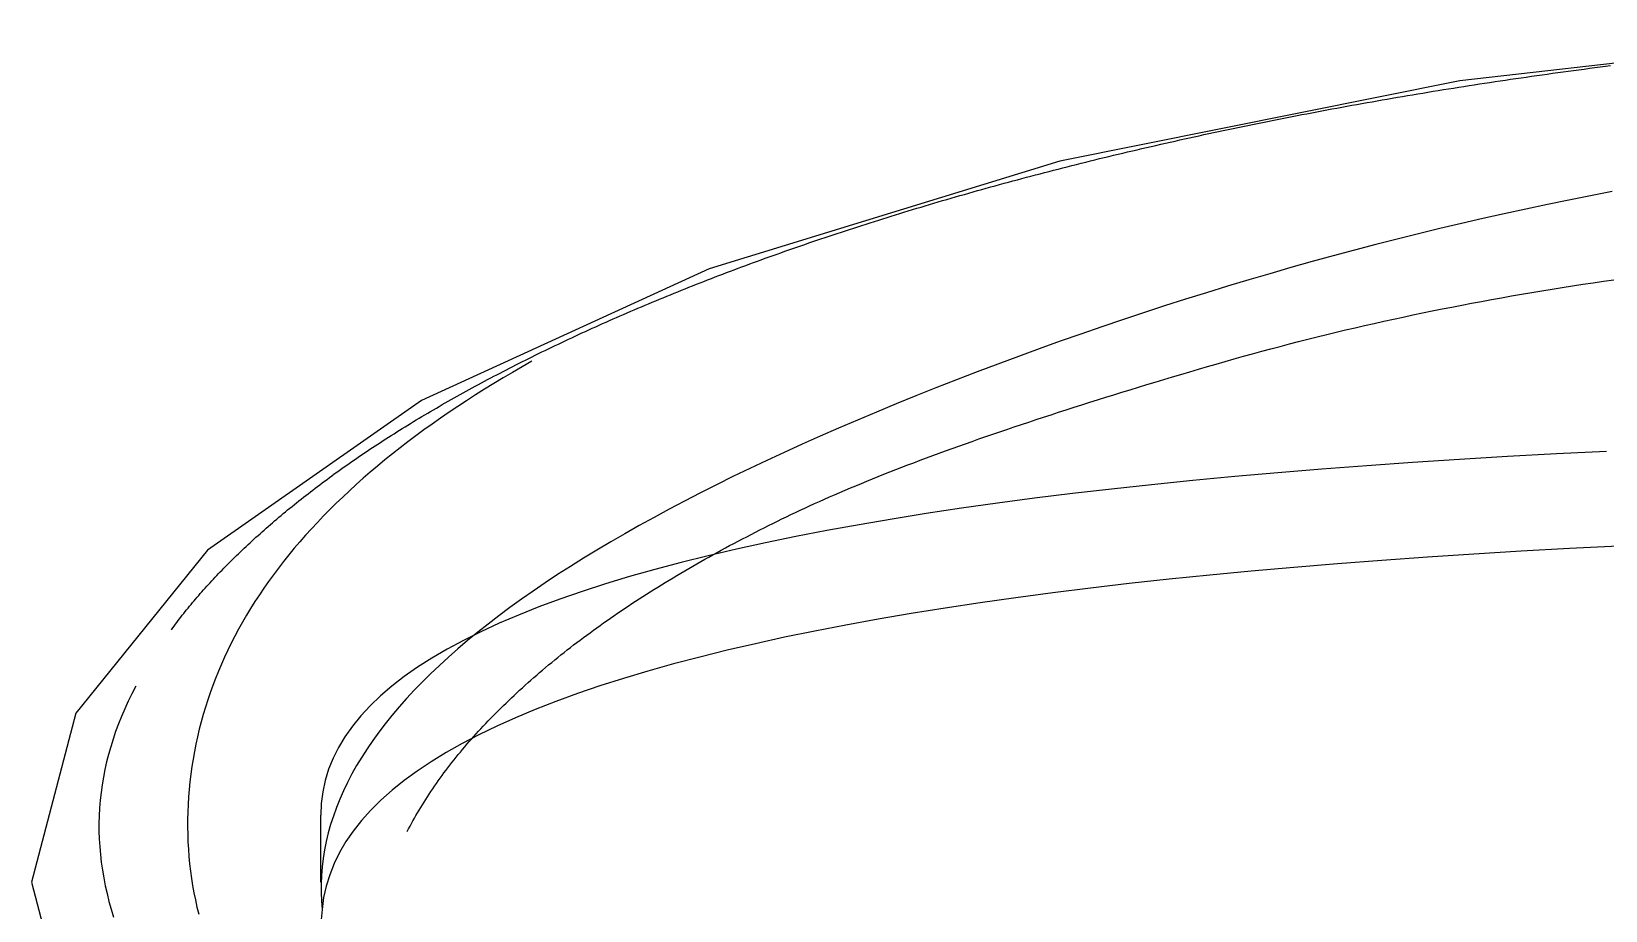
# Model space of a CAD drawing. Extents: x -120222 to -41942, y -19134 to 30932.
# Drawn here: x -81618.01 to -81612.57, y 10155.12 to 10158.16 of the extents above; entities that cross this region are included whole.
import ezdxf

# ---------------------------------------------------------------- set-up
doc = ezdxf.new("R2010")
doc.units = 0
doc.header["$LTSCALE"] = 150
doc.header["$MEASUREMENT"] = 0
doc.layers.get('0').update_dxf_attribs({"linetype": 'CONTINUOUS'})
doc.layers.add('____-568', color=7, linetype='CONTINUOUS')

# ---------------------------------------------------------------- blocks, each defined once
blk = doc.blocks.new('____-172')
at = {"color": 1, "linetype": 'Continuous'}
blk.add_line((-88052.1199, 5606.519), (-88052.1199, 5606.7508), dxfattribs=at)
blk.add_lwpolyline([(-88046.6806, 5609.4583), (-88048.1814, 5609.2878), (-88049.5645, 5609.0108), (-88050.7768, 5608.6381), (-88051.7717, 5608.184), (-88052.5109, 5607.6659), (-88052.9662, 5607.1037), (-88053.1199, 5606.519), (-88052.9662, 5605.9344), (-88052.5109, 5605.3722), (-88051.7717, 5604.8541), (-88050.7768, 5604.3999), (-88049.5645, 5604.0272), (-88048.1814, 5603.7503), (-88046.6806, 5603.5798)], dxfattribs=at)
at = {"color": 1, "linetype": 'Continuous', "flags": 128}
for points in [[(-88052.6363, 5607.3917), (-88052.6317, 5607.398), (-88052.6271, 5607.4042), (-88052.6225, 5607.4104), (-88052.6178, 5607.4166), (-88052.613, 5607.4229), (-88052.6082, 5607.4291), (-88052.6034, 5607.4353), (-88052.5985, 5607.4416), (-88052.5936, 5607.4478), (-88052.5886, 5607.454), (-88052.5836, 5607.4603), (-88052.5785, 5607.4665), (-88052.5734, 5607.4727), (-88052.5682, 5607.479), (-88052.563, 5607.4852), (-88052.5577, 5607.4915), (-88052.5524, 5607.4977), (-88052.5471, 5607.504), (-88052.5417, 5607.5102), (-88052.5362, 5607.5165), (-88052.5307, 5607.5227), (-88052.5252, 5607.529), (-88052.5196, 5607.5352), (-88052.5139, 5607.5415), (-88052.5082, 5607.5477), (-88052.5025, 5607.554), (-88052.4967, 5607.5602), (-88052.4909, 5607.5665), (-88052.485, 5607.5728), (-88052.4791, 5607.579), (-88052.4731, 5607.5853), (-88052.4671, 5607.5915), (-88052.461, 5607.5978), (-88052.4549, 5607.6041), (-88052.4488, 5607.6103), (-88052.4425, 5607.6166), (-88052.4363, 5607.6229), (-88052.43, 5607.6292), (-88052.4236, 5607.6354), (-88052.4172, 5607.6417), (-88052.4108, 5607.648), (-88052.4043, 5607.6543), (-88052.3977, 5607.6605), (-88052.3912, 5607.6668), (-88052.3845, 5607.6731), (-88052.3778, 5607.6794), (-88052.3711, 5607.6857), (-88052.3643, 5607.6919), (-88052.3575, 5607.6982), (-88052.3506, 5607.7045), (-88052.3437, 5607.7108), (-88052.3367, 5607.7171), (-88052.3297, 5607.7234), (-88052.3226, 5607.7297), (-88052.3155, 5607.736), (-88052.3084, 5607.7423), (-88052.3012, 5607.7486), (-88052.2939, 5607.7549), (-88052.2866, 5607.7612), (-88052.2793, 5607.7675), (-88052.2719, 5607.7738), (-88052.2644, 5607.7801), (-88052.2569, 5607.7864), (-88052.2494, 5607.7927), (-88052.2418, 5607.799), (-88052.2342, 5607.8053), (-88052.2265, 5607.8116), (-88052.2188, 5607.8178), (-88052.2111, 5607.8241), (-88052.2033, 5607.8304), (-88052.1954, 5607.8366), (-88052.1876, 5607.8429), (-88052.1796, 5607.8491), (-88052.1717, 5607.8554), (-88052.1637, 5607.8616), (-88052.1556, 5607.8678), (-88052.1476, 5607.874), (-88052.1394, 5607.8802), (-88052.1313, 5607.8864), (-88052.123, 5607.8926), (-88052.1148, 5607.8988), (-88052.1065, 5607.905), (-88052.0981, 5607.9111), (-88052.0898, 5607.9173), (-88052.0813, 5607.9235), (-88052.0729, 5607.9296), (-88052.0644, 5607.9357), (-88052.0558, 5607.9419), (-88052.0472, 5607.948), (-88052.0386, 5607.9541), (-88052.0299, 5607.9602), (-88052.0212, 5607.9663), (-88052.0124, 5607.9724), (-88052.0036, 5607.9785), (-88051.9948, 5607.9846), (-88051.9859, 5607.9906), (-88051.977, 5607.9967), (-88051.968, 5608.0027), (-88051.959, 5608.0088), (-88051.9499, 5608.0148), (-88051.9408, 5608.0208), (-88051.9317, 5608.0269), (-88051.9225, 5608.0329), (-88051.9133, 5608.0389), (-88051.904, 5608.0449), (-88051.8947, 5608.0509), (-88051.8854, 5608.0569), (-88051.876, 5608.0628), (-88051.8665, 5608.0688), (-88051.8571, 5608.0748), (-88051.8476, 5608.0807), (-88051.838, 5608.0867), (-88051.8284, 5608.0926), (-88051.8188, 5608.0986), (-88051.8091, 5608.1045), (-88051.7993, 5608.1104), (-88051.7896, 5608.1163), (-88051.7798, 5608.1222), (-88051.7699, 5608.1281), (-88051.76, 5608.134), (-88051.7501, 5608.1399), (-88051.7401, 5608.1457), (-88051.7301, 5608.1516), (-88051.72, 5608.1575), (-88051.7099, 5608.1633), (-88051.6997, 5608.1692), (-88051.6896, 5608.175), (-88051.6793, 5608.1808), (-88051.6691, 5608.1866), (-88051.6587, 5608.1924), (-88051.6484, 5608.1982), (-88051.638, 5608.204), (-88051.6276, 5608.2098), (-88051.6171, 5608.2156), (-88051.6067, 5608.2213), (-88051.5961, 5608.2271), (-88051.5856, 5608.2328), (-88051.575, 5608.2386), (-88051.5643, 5608.2443), (-88051.5537, 5608.25), (-88051.543, 5608.2557), (-88051.5322, 5608.2614), (-88051.5214, 5608.2671), (-88051.5106, 5608.2727), (-88051.4998, 5608.2784), (-88051.4889, 5608.284), (-88051.4779, 5608.2897), (-88051.467, 5608.2953), (-88051.456, 5608.3009), (-88051.4449, 5608.3066), (-88051.4339, 5608.3122), (-88051.4228, 5608.3178), (-88051.4116, 5608.3233), (-88051.4004, 5608.3289), (-88051.3892, 5608.3345), (-88051.378, 5608.34), (-88051.3667, 5608.3456), (-88051.3554, 5608.3511), (-88051.344, 5608.3566), (-88051.3326, 5608.3622), (-88051.3212, 5608.3677), (-88051.3097, 5608.3732), (-88051.2982, 5608.3786), (-88051.2866, 5608.3841), (-88051.2751, 5608.3896), (-88051.2634, 5608.3951), (-88051.2518, 5608.4005), (-88051.2401, 5608.4059), (-88051.2284, 5608.4114), (-88051.2166, 5608.4168), (-88051.2048, 5608.4222), (-88051.193, 5608.4276), (-88051.1811, 5608.433), (-88051.1692, 5608.4384), (-88051.1573, 5608.4437), (-88051.1453, 5608.4491), (-88051.1333, 5608.4544), (-88051.1212, 5608.4598), (-88051.1091, 5608.4651), (-88051.097, 5608.4704), (-88051.0848, 5608.4758), (-88051.0726, 5608.4811), (-88051.0604, 5608.4863), (-88051.0481, 5608.4916), (-88051.0358, 5608.4969), (-88051.0235, 5608.5022), (-88051.0111, 5608.5074), (-88050.9987, 5608.5127), (-88050.9862, 5608.5179), (-88050.9737, 5608.5231), (-88050.9612, 5608.5283), (-88050.9486, 5608.5335), (-88050.936, 5608.5387), (-88050.9234, 5608.5439), (-88050.9107, 5608.5491), (-88050.898, 5608.5542), (-88050.8853, 5608.5594), (-88050.8725, 5608.5645), (-88050.8597, 5608.5697), (-88050.8469, 5608.5748), (-88050.834, 5608.5799), (-88050.8211, 5608.585), (-88050.8082, 5608.5901), (-88050.7952, 5608.5951), (-88050.7822, 5608.6002), (-88050.7692, 5608.6052), (-88050.7561, 5608.6103), (-88050.743, 5608.6153), (-88050.7299, 5608.6203), (-88050.7167, 5608.6253), (-88050.7035, 5608.6303), (-88050.6902, 5608.6353), (-88050.677, 5608.6402), (-88050.6637, 5608.6452), (-88050.6503, 5608.6501), (-88050.6369, 5608.6551), (-88050.6235, 5608.66), (-88050.6101, 5608.6649), (-88050.5966, 5608.6698), (-88050.5831, 5608.6747), (-88050.5695, 5608.6795), (-88050.556, 5608.6844), (-88050.5423, 5608.6893), (-88050.5287, 5608.6941), (-88050.515, 5608.6989), (-88050.5013, 5608.7037), (-88050.4875, 5608.7086), (-88050.4738, 5608.7133), (-88050.4599, 5608.7181), (-88050.4461, 5608.7229), (-88050.4322, 5608.7277), (-88050.4183, 5608.7324), (-88050.4043, 5608.7372), (-88050.3903, 5608.7419), (-88050.3763, 5608.7466), (-88050.3623, 5608.7513), (-88050.3482, 5608.756), (-88050.334, 5608.7607), (-88050.3199, 5608.7653), (-88050.3057, 5608.77), (-88050.2915, 5608.7746), (-88050.2772, 5608.7793), (-88050.2629, 5608.7839), (-88050.2486, 5608.7885), (-88050.2342, 5608.7931), (-88050.2198, 5608.7977), (-88050.2054, 5608.8023), (-88050.1909, 5608.8068), (-88050.1764, 5608.8114), (-88050.1619, 5608.8159), (-88050.1473, 5608.8205), (-88050.1327, 5608.825), (-88050.1181, 5608.8295), (-88050.1034, 5608.834), (-88050.0887, 5608.8385), (-88050.074, 5608.843), (-88050.0592, 5608.8474), (-88050.0444, 5608.8519), (-88050.0296, 5608.8563), (-88050.0147, 5608.8607), (-88049.9998, 5608.8652), (-88049.9849, 5608.8695), (-88049.97, 5608.8739), (-88049.955, 5608.8783), (-88049.94, 5608.8827), (-88049.9249, 5608.887), (-88049.9098, 5608.8913), (-88049.8947, 5608.8957), (-88049.8796, 5608.9), (-88049.8644, 5608.9042), (-88049.8492, 5608.9085), (-88049.834, 5608.9128), (-88049.8187, 5608.917), (-88049.8034, 5608.9213), (-88049.7881, 5608.9255), (-88049.7727, 5608.9297), (-88049.7574, 5608.9339), (-88049.7419, 5608.9381), (-88049.7265, 5608.9423), (-88049.711, 5608.9464), (-88049.6955, 5608.9506), (-88049.68, 5608.9547), (-88049.6644, 5608.9588), (-88049.6488, 5608.9629), (-88049.6331, 5608.967), (-88049.6175, 5608.9711), (-88049.6018, 5608.9752), (-88049.586, 5608.9792), (-88049.5703, 5608.9832), (-88049.5545, 5608.9873), (-88049.5387, 5608.9913), (-88049.5228, 5608.9953), (-88049.5069, 5608.9993), (-88049.491, 5609.0032), (-88049.4751, 5609.0072), (-88049.4591, 5609.0111), (-88049.4431, 5609.0151), (-88049.4271, 5609.019), (-88049.411, 5609.0229), (-88049.3949, 5609.0268), (-88049.3788, 5609.0307), (-88049.3626, 5609.0345), (-88049.3464, 5609.0384), (-88049.3302, 5609.0422), (-88049.3139, 5609.0461), (-88049.2976, 5609.0499), (-88049.2813, 5609.0537), (-88049.265, 5609.0575), (-88049.2486, 5609.0612), (-88049.2322, 5609.065), (-88049.2157, 5609.0687), (-88049.1993, 5609.0725), (-88049.1828, 5609.0762), (-88049.1662, 5609.0799), (-88049.1497, 5609.0836), (-88049.1331, 5609.0873), (-88049.1164, 5609.0909), (-88049.0998, 5609.0946), (-88049.0831, 5609.0982), (-88049.0664, 5609.1019), (-88049.0496, 5609.1055), (-88049.0329, 5609.1091), (-88049.0161, 5609.1126), (-88048.9993, 5609.1162), (-88048.9824, 5609.1198), (-88048.9656, 5609.1233), (-88048.9487, 5609.1268), (-88048.9318, 5609.1303), (-88048.9149, 5609.1338), (-88048.8979, 5609.1373), (-88048.881, 5609.1407), (-88048.864, 5609.1442), (-88048.847, 5609.1476), (-88048.83, 5609.151), (-88048.8129, 5609.1544), (-88048.7959, 5609.1578), (-88048.7788, 5609.1611), (-88048.7617, 5609.1645), (-88048.7446, 5609.1678), (-88048.7274, 5609.1711), (-88048.7102, 5609.1744), (-88048.693, 5609.1777), (-88048.6758, 5609.1809), (-88048.6586, 5609.1842), (-88048.6413, 5609.1874), (-88048.6241, 5609.1906), (-88048.6068, 5609.1938), (-88048.5895, 5609.197), (-88048.5721, 5609.2002), (-88048.5548, 5609.2033), (-88048.5374, 5609.2065), (-88048.52, 5609.2096), (-88048.5025, 5609.2127), (-88048.4851, 5609.2158), (-88048.4676, 5609.2189), (-88048.4501, 5609.2219), (-88048.4326, 5609.225), (-88048.4151, 5609.228), (-88048.3976, 5609.231), (-88048.38, 5609.234), (-88048.3624, 5609.237), (-88048.3448, 5609.2399), (-88048.3271, 5609.2429), (-88048.3095, 5609.2458), (-88048.2918, 5609.2487), (-88048.2741, 5609.2516), (-88048.2564, 5609.2545), (-88048.2386, 5609.2574), (-88048.2209, 5609.2602), (-88048.2031, 5609.2631), (-88048.1853, 5609.2659), (-88048.1675, 5609.2687), (-88048.1496, 5609.2715), (-88048.1317, 5609.2742), (-88048.1138, 5609.277), (-88048.0959, 5609.2797), (-88048.078, 5609.2825), (-88048.06, 5609.2852), (-88048.0421, 5609.2879), (-88048.0241, 5609.2905), (-88048.0061, 5609.2932), (-88047.988, 5609.2958), (-88047.97, 5609.2985), (-88047.9519, 5609.3011), (-88047.9338, 5609.3037), (-88047.9157, 5609.3063), (-88047.8975, 5609.3088), (-88047.8794, 5609.3114), (-88047.8612, 5609.3139), (-88047.843, 5609.3164), (-88047.8248, 5609.3189), (-88047.8066, 5609.3214), (-88047.7884, 5609.3238), (-88047.7701, 5609.3263), (-88047.7519, 5609.3287), (-88047.7336, 5609.3311), (-88047.7153, 5609.3335), (-88047.697, 5609.3359), (-88047.6786, 5609.3382), (-88047.6603, 5609.3406)], [(-88047.6547, 5608.9056), (-88047.7296, 5608.8911), (-88047.8044, 5608.8761), (-88047.879, 5608.8608), (-88047.9535, 5608.845), (-88048.0279, 5608.8287), (-88048.1022, 5608.8121), (-88048.1764, 5608.795), (-88048.2504, 5608.7774), (-88048.3244, 5608.7595), (-88048.3982, 5608.7411), (-88048.4719, 5608.7223), (-88048.5455, 5608.703), (-88048.619, 5608.6833), (-88048.6923, 5608.6632), (-88048.7656, 5608.6426), (-88048.8387, 5608.6216), (-88048.9117, 5608.6002), (-88048.9847, 5608.5783), (-88049.0574, 5608.556), (-88049.1301, 5608.5333), (-88049.2027, 5608.5102), (-88049.2751, 5608.4866), (-88049.3475, 5608.4625), (-88049.4197, 5608.4381), (-88049.4918, 5608.4132), (-88049.5638, 5608.3879), (-88049.6356, 5608.3621), (-88049.7074, 5608.3359), (-88049.7791, 5608.3093), (-88049.8506, 5608.2823), (-88049.922, 5608.2548), (-88049.9928, 5608.2271), (-88050.0624, 5608.1993), (-88050.1308, 5608.1715), (-88050.1981, 5608.1437), (-88050.2643, 5608.1159), (-88050.3293, 5608.0881), (-88050.3931, 5608.0602), (-88050.4558, 5608.0323), (-88050.5173, 5608.0043), (-88050.5776, 5607.9764), (-88050.6368, 5607.9484), (-88050.6948, 5607.9204), (-88050.7517, 5607.8923), (-88050.8074, 5607.8642), (-88050.862, 5607.8361), (-88050.9154, 5607.808), (-88050.9676, 5607.7798), (-88051.0187, 5607.7517), (-88051.0686, 5607.7234), (-88051.1173, 5607.6952), (-88051.1649, 5607.6669), (-88051.2114, 5607.6386), (-88051.2567, 5607.6103), (-88051.3008, 5607.582), (-88051.3438, 5607.5536), (-88051.3856, 5607.5252), (-88051.4262, 5607.4968), (-88051.4657, 5607.4683), (-88051.504, 5607.4398), (-88051.5412, 5607.4113), (-88051.5772, 5607.3827), (-88051.6121, 5607.3542), (-88051.6458, 5607.3256), (-88051.6783, 5607.297), (-88051.7097, 5607.2683), (-88051.7399, 5607.2396), (-88051.7689, 5607.2109), (-88051.7968, 5607.1822), (-88051.8236, 5607.1534), (-88051.8492, 5607.1246), (-88051.8736, 5607.0958), (-88051.8968, 5607.067), (-88051.9189, 5607.0381), (-88051.9399, 5607.0092), (-88051.9597, 5606.9803), (-88051.9783, 5606.9513), (-88051.9958, 5606.9223), (-88052.0121, 5606.8933), (-88052.0272, 5606.8643), (-88052.0412, 5606.8352), (-88052.0541, 5606.8061), (-88052.0657, 5606.777), (-88052.0763, 5606.7478), (-88052.0856, 5606.7187), (-88052.0938, 5606.6894), (-88052.1008, 5606.6602), (-88052.1067, 5606.631), (-88052.1115, 5606.6017), (-88052.115, 5606.5724), (-88052.1174, 5606.543), (-88052.1187, 5606.5136), (-88052.1187, 5606.4842), (-88052.1177, 5606.4548), (-88052.1154, 5606.4254), (-88052.1154, 5606.4254)], [(-88051.821, 5606.6948), (-88051.8162, 5606.704), (-88051.8112, 5606.7133), (-88051.8062, 5606.7226), (-88051.8011, 5606.7318), (-88051.7959, 5606.741), (-88051.7906, 5606.7503), (-88051.7852, 5606.7595), (-88051.7797, 5606.7687), (-88051.7742, 5606.7779), (-88051.7685, 5606.7871), (-88051.7628, 5606.7963), (-88051.757, 5606.8054), (-88051.7511, 5606.8146), (-88051.7451, 5606.8237), (-88051.739, 5606.8329), (-88051.7328, 5606.842), (-88051.7265, 5606.8511), (-88051.7202, 5606.8603), (-88051.7137, 5606.8694), (-88051.7072, 5606.8785), (-88051.7006, 5606.8876), (-88051.6938, 5606.8966), (-88051.687, 5606.9057), (-88051.6802, 5606.9148), (-88051.6732, 5606.9238), (-88051.6661, 5606.9329), (-88051.659, 5606.9419), (-88051.6517, 5606.9509), (-88051.6444, 5606.96), (-88051.637, 5606.969), (-88051.6295, 5606.978), (-88051.6219, 5606.987), (-88051.6142, 5606.9959), (-88051.6064, 5607.0049), (-88051.5985, 5607.0139), (-88051.5906, 5607.0228), (-88051.5825, 5607.0318), (-88051.5744, 5607.0407), (-88051.5662, 5607.0496), (-88051.5579, 5607.0585), (-88051.5495, 5607.0675), (-88051.541, 5607.0764), (-88051.5324, 5607.0852), (-88051.5238, 5607.0941), (-88051.515, 5607.103), (-88051.5062, 5607.1119), (-88051.4972, 5607.1207), (-88051.4882, 5607.1296), (-88051.4791, 5607.1384), (-88051.4699, 5607.1472), (-88051.4607, 5607.156), (-88051.4513, 5607.1648), (-88051.4418, 5607.1736), (-88051.4323, 5607.1824), (-88051.4226, 5607.1912), (-88051.4129, 5607.2), (-88051.4031, 5607.2088), (-88051.3932, 5607.2175), (-88051.3832, 5607.2263), (-88051.3731, 5607.235), (-88051.363, 5607.2437), (-88051.3527, 5607.2524), (-88051.3424, 5607.2611), (-88051.3319, 5607.2698), (-88051.3214, 5607.2785), (-88051.3108, 5607.2872), (-88051.3001, 5607.2958), (-88051.2894, 5607.3045), (-88051.2785, 5607.3131), (-88051.2676, 5607.3217), (-88051.2566, 5607.3303), (-88051.2455, 5607.3388), (-88051.2343, 5607.3474), (-88051.2231, 5607.3559), (-88051.2117, 5607.3644), (-88051.2003, 5607.3729), (-88051.1888, 5607.3813), (-88051.1772, 5607.3898), (-88051.1656, 5607.3982), (-88051.1538, 5607.4066), (-88051.142, 5607.415), (-88051.1301, 5607.4234), (-88051.1181, 5607.4318), (-88051.106, 5607.4401), (-88051.0939, 5607.4484), (-88051.0817, 5607.4568), (-88051.0694, 5607.465), (-88051.057, 5607.4733), (-88051.0445, 5607.4816), (-88051.0319, 5607.4898), (-88051.0193, 5607.498), (-88051.0066, 5607.5062), (-88050.9938, 5607.5144), (-88050.9809, 5607.5226), (-88050.9679, 5607.5307), (-88050.9549, 5607.5388), (-88050.9417, 5607.5469), (-88050.9285, 5607.555), (-88050.9152, 5607.5631), (-88050.9019, 5607.5711), (-88050.8884, 5607.5792), (-88050.8749, 5607.5872), (-88050.8613, 5607.5952), (-88050.8476, 5607.6032), (-88050.8338, 5607.6111), (-88050.8199, 5607.6191), (-88050.806, 5607.627), (-88050.792, 5607.6349), (-88050.7778, 5607.6428), (-88050.7637, 5607.6507), (-88050.7494, 5607.6585), (-88050.735, 5607.6664), (-88050.7206, 5607.6742), (-88050.7061, 5607.682), (-88050.6915, 5607.6898), (-88050.6768, 5607.6975), (-88050.6621, 5607.7053), (-88050.6472, 5607.713), (-88050.6323, 5607.7207), (-88050.6173, 5607.7284), (-88050.6022, 5607.7361), (-88050.587, 5607.7438), (-88050.5718, 5607.7514), (-88050.5565, 5607.759), (-88050.5411, 5607.7666), (-88050.5256, 5607.7742), (-88050.51, 5607.7818), (-88050.4943, 5607.7893), (-88050.4785, 5607.7969), (-88050.4625, 5607.8044), (-88050.4462, 5607.812), (-88050.4296, 5607.8197), (-88050.4128, 5607.8273), (-88050.3958, 5607.835), (-88050.3785, 5607.8426), (-88050.361, 5607.8504), (-88050.3432, 5607.8581), (-88050.3252, 5607.8658), (-88050.307, 5607.8736), (-88050.2885, 5607.8814), (-88050.2698, 5607.8892), (-88050.2508, 5607.8971), (-88050.2316, 5607.905), (-88050.2121, 5607.9129), (-88050.1924, 5607.9208), (-88050.1725, 5607.9287), (-88050.1523, 5607.9367), (-88050.1319, 5607.9446), (-88050.1112, 5607.9527), (-88050.0903, 5607.9607), (-88050.0691, 5607.9687), (-88050.0477, 5607.9768), (-88050.0261, 5607.9849), (-88050.0042, 5607.993), (-88049.9821, 5608.0012), (-88049.9597, 5608.0093), (-88049.9371, 5608.0175), (-88049.9142, 5608.0257), (-88049.8911, 5608.034), (-88049.8678, 5608.0422), (-88049.8442, 5608.0505), (-88049.8204, 5608.0588), (-88049.7963, 5608.0671), (-88049.772, 5608.0755), (-88049.7474, 5608.0838), (-88049.7226, 5608.0922), (-88049.6976, 5608.1006), (-88049.6723, 5608.1091), (-88049.6468, 5608.1175), (-88049.621, 5608.126), (-88049.595, 5608.1345), (-88049.5687, 5608.1431), (-88049.5422, 5608.1516), (-88049.5155, 5608.1602), (-88049.4885, 5608.1688), (-88049.4613, 5608.1774), (-88049.4338, 5608.186), (-88049.4061, 5608.1947), (-88049.3781, 5608.2034), (-88049.3499, 5608.2121), (-88049.3215, 5608.2208), (-88049.2928, 5608.2296), (-88049.2639, 5608.2384), (-88049.2347, 5608.2472), (-88049.2053, 5608.256), (-88049.1756, 5608.2648), (-88049.1457, 5608.2737), (-88049.1156, 5608.2826), (-88049.0852, 5608.2915), (-88049.0546, 5608.3005), (-88049.0237, 5608.3094), (-88048.9926, 5608.3184), (-88048.9613, 5608.3274), (-88048.9299, 5608.3362), (-88048.8984, 5608.345), (-88048.8667, 5608.3536), (-88048.835, 5608.3622), (-88048.8031, 5608.3706), (-88048.7711, 5608.379), (-88048.739, 5608.3873), (-88048.7067, 5608.3954), (-88048.6744, 5608.4035), (-88048.6419, 5608.4115), (-88048.6093, 5608.4194), (-88048.5766, 5608.4272), (-88048.5438, 5608.4348), (-88048.5109, 5608.4424), (-88048.4778, 5608.4499), (-88048.4447, 5608.4573), (-88048.4114, 5608.4646), (-88048.378, 5608.4718), (-88048.3444, 5608.4789), (-88048.3108, 5608.4859), (-88048.277, 5608.4928), (-88048.2432, 5608.4997), (-88048.2092, 5608.5064), (-88048.1751, 5608.513), (-88048.1408, 5608.5195), (-88048.1065, 5608.5259), (-88048.072, 5608.5323), (-88048.0374, 5608.5385), (-88048.0027, 5608.5446), (-88047.9679, 5608.5507), (-88047.933, 5608.5566), (-88047.8979, 5608.5625), (-88047.8628, 5608.5682), (-88047.8275, 5608.5739), (-88047.7921, 5608.5794), (-88047.7565, 5608.5849), (-88047.7209, 5608.5902), (-88047.6852, 5608.5955), (-88047.6493, 5608.6007)], [(-88051.3896, 5608.3191), (-88051.4234, 5608.3), (-88051.4568, 5608.2807), (-88051.4896, 5608.2613), (-88051.5219, 5608.2418), (-88051.5538, 5608.2222), (-88051.5852, 5608.2025), (-88051.616, 5608.1827), (-88051.6464, 5608.1627), (-88051.6763, 5608.1427), (-88051.7058, 5608.1225), (-88051.7347, 5608.1022), (-88051.7632, 5608.0818), (-88051.7911, 5608.0613), (-88051.8186, 5608.0407), (-88051.8456, 5608.02), (-88051.8721, 5607.9991), (-88051.8981, 5607.9782), (-88051.9237, 5607.9571), (-88051.9487, 5607.9359), (-88051.9733, 5607.9146), (-88051.9973, 5607.8932), (-88052.0209, 5607.8717), (-88052.044, 5607.8501), (-88052.0666, 5607.8283), (-88052.0887, 5607.8065), (-88052.1104, 5607.7845), (-88052.1315, 5607.7624), (-88052.1522, 5607.7402), (-88052.1724, 5607.7179), (-88052.1921, 5607.6955), (-88052.2113, 5607.673), (-88052.23, 5607.6503), (-88052.2482, 5607.6276), (-88052.266, 5607.6047), (-88052.2832, 5607.5817), (-88052.3, 5607.5586), (-88052.3163, 5607.5354), (-88052.3321, 5607.5121), (-88052.3474, 5607.4887), (-88052.3622, 5607.4651), (-88052.3766, 5607.4415), (-88052.3904, 5607.4177), (-88052.4038, 5607.3938), (-88052.4167, 5607.3698), (-88052.4291, 5607.3457), (-88052.441, 5607.3215), (-88052.4524, 5607.2971), (-88052.4633, 5607.2727), (-88052.4738, 5607.2481), (-88052.4837, 5607.2235), (-88052.4932, 5607.1987), (-88052.5022, 5607.1738), (-88052.5107, 5607.1488), (-88052.5187, 5607.1237), (-88052.5262, 5607.0984), (-88052.5333, 5607.0731), (-88052.5398, 5607.0476), (-88052.5459, 5607.0221), (-88052.5515, 5606.9964), (-88052.5566, 5606.9706), (-88052.5612, 5606.9447), (-88052.5653, 5606.9187), (-88052.5689, 5606.8925), (-88052.5721, 5606.8663), (-88052.5747, 5606.84), (-88052.5769, 5606.8139), (-88052.5785, 5606.7878), (-88052.5796, 5606.7619), (-88052.5802, 5606.736), (-88052.5803, 5606.7102), (-88052.5799, 5606.6846), (-88052.579, 5606.659), (-88052.5776, 5606.6335), (-88052.5756, 5606.6081), (-88052.5732, 5606.5828), (-88052.5702, 5606.5577), (-88052.5668, 5606.5326), (-88052.5628, 5606.5076), (-88052.5583, 5606.4827), (-88052.5533, 5606.4579), (-88052.5478, 5606.4332), (-88052.5418, 5606.4086)], [(-88047.6748, 5608.0078), (-88047.8474, 5607.9992), (-88048.0166, 5607.9899), (-88048.1824, 5607.98), (-88048.3448, 5607.9694), (-88048.5037, 5607.9582), (-88048.6592, 5607.9464), (-88048.8113, 5607.9339), (-88048.96, 5607.9208), (-88049.1053, 5607.907), (-88049.2471, 5607.8926), (-88049.3855, 5607.8776), (-88049.5205, 5607.8619), (-88049.6521, 5607.8456), (-88049.7803, 5607.8286), (-88049.9051, 5607.811), (-88050.0264, 5607.7927), (-88050.1443, 5607.7739), (-88050.2588, 5607.7543), (-88050.3699, 5607.7342), (-88050.4776, 5607.7134), (-88050.5818, 5607.6919), (-88050.6827, 5607.6698), (-88050.7801, 5607.6471), (-88050.8741, 5607.6237), (-88050.9646, 5607.5997), (-88051.0518, 5607.5751), (-88051.1355, 5607.5498), (-88051.2159, 5607.5239), (-88051.2928, 5607.4973), (-88051.3662, 5607.4701), (-88051.4363, 5607.4422), (-88051.503, 5607.4137), (-88051.5662, 5607.3846), (-88051.626, 5607.3548), (-88051.6824, 5607.3244), (-88051.7354, 5607.2934), (-88051.7849, 5607.2617), (-88051.8311, 5607.2294), (-88051.8738, 5607.1964), (-88051.9131, 5607.1628), (-88051.949, 5607.1285), (-88051.9815, 5607.0936), (-88052.0105, 5607.0581), (-88052.0362, 5607.0219), (-88052.0584, 5606.9851), (-88052.0772, 5606.9477), (-88052.0926, 5606.9096), (-88052.1045, 5606.8709), (-88052.1131, 5606.8315), (-88052.1182, 5606.7915), (-88052.1199, 5606.7508), (-88052.1199, 5606.7508)], [(-88047.6328, 5607.6808), (-88047.803, 5607.6722), (-88047.97, 5607.6629), (-88048.1336, 5607.653), (-88048.294, 5607.6424), (-88048.451, 5607.6312), (-88048.6048, 5607.6194), (-88048.7553, 5607.6069), (-88048.9025, 5607.5938), (-88049.0464, 5607.5801), (-88049.187, 5607.5657), (-88049.3243, 5607.5507), (-88049.4583, 5607.535), (-88049.589, 5607.5187), (-88049.7164, 5607.5018), (-88049.8405, 5607.4842), (-88049.9614, 5607.466), (-88050.0789, 5607.4471), (-88050.1931, 5607.4276), (-88050.3041, 5607.4075), (-88050.4118, 5607.3867), (-88050.5161, 5607.3653), (-88050.6172, 5607.3432), (-88050.715, 5607.3205), (-88050.8095, 5607.2972), (-88050.9006, 5607.2732), (-88050.9885, 5607.2486), (-88051.0731, 5607.2233), (-88051.1544, 5607.1974), (-88051.2325, 5607.1709), (-88051.3072, 5607.1437), (-88051.3786, 5607.1159), (-88051.4467, 5607.0874), (-88051.5116, 5607.0584), (-88051.5731, 5607.0286), (-88051.6314, 5606.9983), (-88051.6863, 5606.9672), (-88051.738, 5606.9356), (-88051.7864, 5606.9033), (-88051.8314, 5606.8704), (-88051.8732, 5606.8368), (-88051.9117, 5606.8026), (-88051.9469, 5606.7678), (-88051.9788, 5606.7323), (-88052.0074, 5606.6961), (-88052.0327, 5606.6594), (-88052.0548, 5606.622), (-88052.0735, 5606.5839), (-88052.0889, 5606.5453), (-88052.101, 5606.5059), (-88052.1099, 5606.466), (-88052.1154, 5606.4254), (-88052.1154, 5606.4254)], [(-88052.7593, 5607.1963), (-88052.7728, 5607.1703), (-88052.7855, 5607.1443), (-88052.7975, 5607.1182), (-88052.8087, 5607.0921), (-88052.8192, 5607.066), (-88052.8289, 5607.0398), (-88052.8378, 5607.0136), (-88052.846, 5606.9873), (-88052.8535, 5606.961), (-88052.8602, 5606.9346), (-88052.8661, 5606.9082), (-88052.8713, 5606.8818), (-88052.8757, 5606.8553), (-88052.8794, 5606.8288), (-88052.8824, 5606.8022), (-88052.8845, 5606.7756), (-88052.886, 5606.7489), (-88052.8866, 5606.7223), (-88052.8866, 5606.6955), (-88052.8857, 5606.6688), (-88052.8841, 5606.6419), (-88052.8818, 5606.6151), (-88052.8787, 5606.5882), (-88052.8749, 5606.5612), (-88052.8703, 5606.5343), (-88052.8649, 5606.5072), (-88052.8588, 5606.4802), (-88052.852, 5606.4531), (-88052.8444, 5606.4259), (-88052.836, 5606.3987)]]:
    blk.add_lwpolyline(points, dxfattribs=at)
blk.add_lwpolyline([(-88052.1154, 5606.4254, 0.023916), (-88052.1199, 5606.3312)], format="xyb", dxfattribs=at)
blk = doc.blocks.new('____-186')
at = {"color": 1}
blk.add_blockref('____-172', (0, 0), dxfattribs=at)

msp = doc.modelspace()

# ---------------------------------------------------------------- block references
at = {"layer": '____-568', "color": 0}
msp.add_blockref('____-186', (6435.10495, 4548.69799), dxfattribs=at)

doc.saveas('drawing.dxf')
